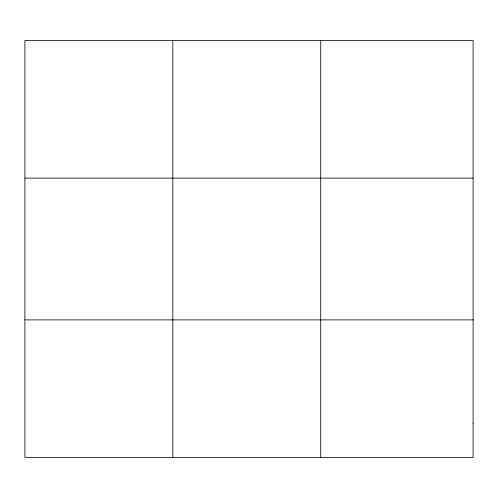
<?xml version="1.0" encoding="UTF-8"?>
<svg xmlns="http://www.w3.org/2000/svg" width="498" height="498" viewBox="0 0 498 498"><rect width="100%" height="100%" fill="white"/><g stroke="black" fill="none" stroke-linecap="round" stroke-linejoin="round"><path stroke-width="0.75" d="M172.806 457.481L172.806 40.519M320.712 457.481L320.712 40.519M24.9 178.116L473.1 178.116M24.9 319.884L473.1 319.884M473.1 423.082L473.1 457.481L24.9 457.481L24.9 40.519L473.1 40.519L473.1 423.082"/></g></svg>
